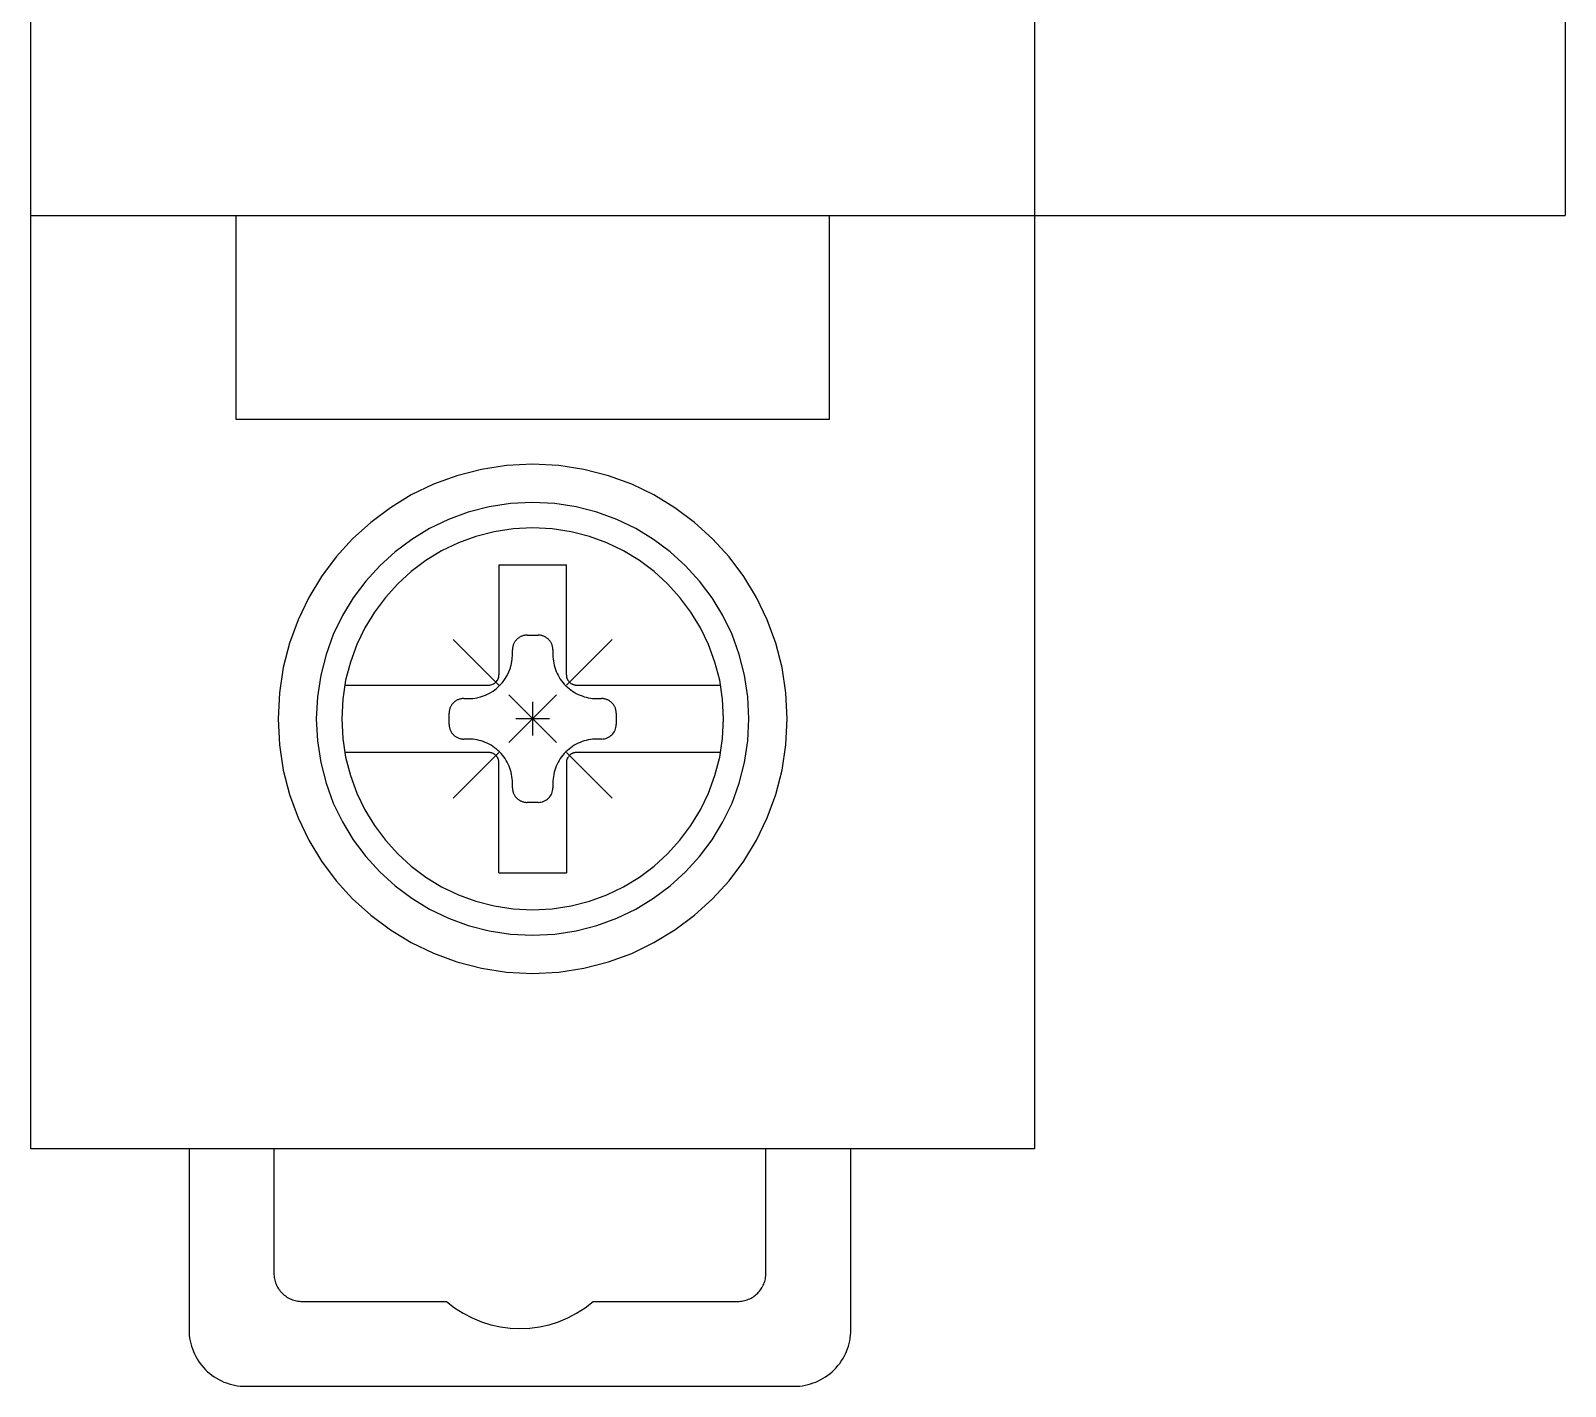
# Model space of a CAD drawing. Header units: millimetres. Extents: x 28713 to 59118, y -54378 to -19615.
# Drawn here: x 38085.54 to 38113.01, y -43715.35 to -43691.09 of the extents above; entities that cross this region are included whole.
import ezdxf

# ---------------------------------------------------------------- set-up
doc = ezdxf.new("R2010")
doc.units = ezdxf.units.MM
doc.header["$LTSCALE"] = 3
doc.layers.add('1', color=3, linetype='Continuous')

msp = doc.modelspace()

# ---------------------------------------------------------------- linework, layer by layer
for p, q in [((38085.536, -43711.097), (38085.536, -43631.616)), ((38103.508, -43631.616), (38103.508, -43711.097)), ((38085.536, -43694.391), (38103.508, -43694.391)), ((38089.207, -43694.391), (38089.207, -43698.036)), ((38099.838, -43698.036), (38099.838, -43694.391)), ((38089.207, -43698.036), (38099.838, -43698.036)), ((38094.056, -43698.869), (38093.604, -43698.938)), ((38094.522, -43698.846), (38094.056, -43698.869)), ((38094.988, -43698.869), (38094.522, -43698.846)), ((38094.522, -43698.846), (38094.522, -43698.846)), ((38095.44, -43698.938), (38094.988, -43698.869)), ((38093.167, -43699.051), (38092.749, -43699.204)), ((38093.604, -43698.938), (38093.167, -43699.051)), ((38095.877, -43699.051), (38095.44, -43698.938)), ((38096.296, -43699.204), (38095.877, -43699.051)), ((38092.35, -43699.396), (38091.975, -43699.624)), ((38092.749, -43699.204), (38092.35, -43699.396)), ((38096.694, -43699.396), (38096.296, -43699.204)), ((38097.07, -43699.624), (38096.694, -43699.396)), ((38091.975, -43699.624), (38091.624, -43699.886)), ((38093.37, -43699.703), (38093.015, -43699.834)), ((38093.742, -43699.608), (38093.37, -43699.703)), ((38094.126, -43699.549), (38093.742, -43699.608)), ((38094.522, -43699.53), (38094.126, -43699.549)), ((38094.918, -43699.549), (38094.522, -43699.53)), ((38094.522, -43699.53), (38094.522, -43699.53)), ((38095.303, -43699.608), (38094.918, -43699.549)), ((38095.674, -43699.703), (38095.303, -43699.608)), ((38096.03, -43699.834), (38095.674, -43699.703)), ((38097.42, -43699.886), (38097.07, -43699.624)), ((38091.624, -43699.886), (38091.3, -43700.18)), ((38092.676, -43699.997), (38092.357, -43700.191)), ((38093.015, -43699.834), (38092.676, -43699.997)), ((38094.173, -43700.003), (38093.833, -43700.055)), ((38094.522, -43699.985), (38094.173, -43700.003)), ((38094.872, -43700.003), (38094.522, -43699.985)), ((38094.522, -43699.985), (38094.522, -43699.985)), ((38095.211, -43700.055), (38094.872, -43700.003)), ((38096.368, -43699.997), (38096.03, -43699.834)), ((38096.687, -43700.191), (38096.368, -43699.997)), ((38097.744, -43700.18), (38097.42, -43699.886)), ((38091.3, -43700.18), (38091.006, -43700.504)), ((38092.357, -43700.191), (38092.059, -43700.414)), ((38093.192, -43700.254), (38092.893, -43700.397)), ((38093.506, -43700.139), (38093.192, -43700.254)), ((38093.833, -43700.055), (38093.506, -43700.139)), ((38095.538, -43700.139), (38095.211, -43700.055)), ((38095.852, -43700.254), (38095.538, -43700.139)), ((38096.151, -43700.397), (38095.852, -43700.254)), ((38096.986, -43700.414), (38096.687, -43700.191)), ((38098.038, -43700.504), (38097.744, -43700.18)), ((38091.006, -43700.504), (38090.744, -43700.855)), ((38092.059, -43700.414), (38091.784, -43700.664)), ((38092.893, -43700.397), (38092.611, -43700.569)), ((38096.433, -43700.569), (38096.151, -43700.397)), ((38097.261, -43700.664), (38096.986, -43700.414)), ((38098.3, -43700.855), (38098.038, -43700.504)), ((38091.784, -43700.664), (38091.534, -43700.939)), ((38092.348, -43700.765), (38092.106, -43700.986)), ((38092.611, -43700.569), (38092.348, -43700.765)), ((38093.919, -43700.645), (38093.919, -43702.616)), ((38093.919, -43700.645), (38095.126, -43700.645)), ((38095.126, -43702.616), (38095.126, -43700.645)), ((38096.696, -43700.765), (38096.433, -43700.569)), ((38096.939, -43700.986), (38096.696, -43700.765)), ((38097.511, -43700.939), (38097.261, -43700.664)), ((38090.744, -43700.855), (38090.516, -43701.23)), ((38091.534, -43700.939), (38091.311, -43701.237)), ((38092.106, -43700.986), (38091.885, -43701.228)), ((38097.159, -43701.228), (38096.939, -43700.986)), ((38097.734, -43701.237), (38097.511, -43700.939)), ((38098.528, -43701.23), (38098.3, -43700.855)), ((38090.516, -43701.23), (38090.324, -43701.629)), ((38091.311, -43701.237), (38091.117, -43701.556)), ((38091.885, -43701.228), (38091.689, -43701.492)), ((38097.356, -43701.492), (38097.159, -43701.228)), ((38097.927, -43701.556), (38097.734, -43701.237)), ((38098.72, -43701.629), (38098.528, -43701.23)), ((38090.324, -43701.629), (38090.171, -43702.047)), ((38091.117, -43701.556), (38090.954, -43701.895)), ((38091.689, -43701.492), (38091.517, -43701.773)), ((38097.527, -43701.773), (38097.356, -43701.492)), ((38098.091, -43701.895), (38097.927, -43701.556)), ((38098.874, -43702.047), (38098.72, -43701.629)), ((38090.954, -43701.895), (38090.823, -43702.251)), ((38091.517, -43701.773), (38091.374, -43702.072)), ((38094.31, -43701.931), (38094.299, -43701.936)), ((38094.322, -43701.926), (38094.31, -43701.931)), ((38094.334, -43701.921), (38094.322, -43701.926)), ((38094.346, -43701.917), (38094.334, -43701.921)), ((38094.359, -43701.913), (38094.346, -43701.917)), ((38094.371, -43701.911), (38094.359, -43701.913)), ((38094.384, -43701.908), (38094.371, -43701.911)), ((38094.397, -43701.907), (38094.384, -43701.908)), ((38094.41, -43701.906), (38094.397, -43701.907)), ((38094.423, -43701.906), (38094.41, -43701.906)), ((38094.423, -43701.906), (38094.423, -43701.906)), ((38094.423, -43701.906), (38094.622, -43701.906)), ((38094.635, -43701.906), (38094.622, -43701.906)), ((38094.648, -43701.907), (38094.635, -43701.906)), ((38094.66, -43701.908), (38094.648, -43701.907)), ((38094.673, -43701.911), (38094.66, -43701.908)), ((38094.686, -43701.913), (38094.673, -43701.911)), ((38094.698, -43701.917), (38094.686, -43701.913)), ((38094.71, -43701.921), (38094.698, -43701.917)), ((38094.722, -43701.926), (38094.71, -43701.921)), ((38094.734, -43701.931), (38094.722, -43701.926)), ((38094.745, -43701.936), (38094.734, -43701.931)), ((38097.671, -43702.072), (38097.527, -43701.773)), ((38098.221, -43702.251), (38098.091, -43701.895)), ((38090.171, -43702.047), (38090.058, -43702.484)), ((38091.374, -43702.072), (38091.259, -43702.386)), ((38093.1, -43701.98), (38093.919, -43702.799)), ((38094.161, -43702.155), (38094.16, -43702.168)), ((38094.16, -43702.253), (38094.16, -43702.168)), ((38094.163, -43702.129), (38094.161, -43702.142)), ((38094.161, -43702.142), (38094.161, -43702.155)), ((38094.165, -43702.117), (38094.163, -43702.129)), ((38094.168, -43702.104), (38094.165, -43702.117)), ((38094.171, -43702.092), (38094.168, -43702.104)), ((38094.175, -43702.08), (38094.171, -43702.092)), ((38094.18, -43702.068), (38094.175, -43702.08)), ((38094.185, -43702.056), (38094.18, -43702.068)), ((38094.191, -43702.044), (38094.185, -43702.056)), ((38094.197, -43702.033), (38094.191, -43702.044)), ((38094.204, -43702.022), (38094.197, -43702.033)), ((38094.212, -43702.012), (38094.204, -43702.022)), ((38094.22, -43702.002), (38094.212, -43702.012)), ((38094.228, -43701.992), (38094.22, -43702.002)), ((38094.237, -43701.983), (38094.228, -43701.992)), ((38094.246, -43701.973), (38094.237, -43701.983)), ((38094.237, -43701.983), (38094.237, -43701.983)), ((38094.256, -43701.965), (38094.246, -43701.973)), ((38094.266, -43701.957), (38094.256, -43701.965)), ((38094.277, -43701.95), (38094.266, -43701.957)), ((38094.288, -43701.943), (38094.277, -43701.95)), ((38094.299, -43701.936), (38094.288, -43701.943)), ((38094.756, -43701.943), (38094.745, -43701.936)), ((38094.767, -43701.95), (38094.756, -43701.943)), ((38094.778, -43701.957), (38094.767, -43701.95)), ((38094.788, -43701.965), (38094.778, -43701.957)), ((38094.798, -43701.973), (38094.788, -43701.965)), ((38094.807, -43701.983), (38094.798, -43701.973)), ((38094.816, -43701.992), (38094.807, -43701.983)), ((38094.807, -43701.983), (38094.807, -43701.983)), ((38094.825, -43702.002), (38094.816, -43701.992)), ((38094.833, -43702.012), (38094.825, -43702.002)), ((38094.84, -43702.022), (38094.833, -43702.012)), ((38094.847, -43702.033), (38094.84, -43702.022)), ((38094.853, -43702.044), (38094.847, -43702.033)), ((38094.859, -43702.056), (38094.853, -43702.044)), ((38094.864, -43702.068), (38094.859, -43702.056)), ((38094.869, -43702.08), (38094.864, -43702.068)), ((38094.873, -43702.092), (38094.869, -43702.08)), ((38094.876, -43702.104), (38094.873, -43702.092)), ((38094.879, -43702.117), (38094.876, -43702.104)), ((38094.881, -43702.129), (38094.879, -43702.117)), ((38094.883, -43702.142), (38094.881, -43702.129)), ((38094.884, -43702.155), (38094.883, -43702.142)), ((38094.884, -43702.168), (38094.884, -43702.155)), ((38094.884, -43702.168), (38094.884, -43702.253)), ((38094.884, -43702.168), (38094.884, -43702.168)), ((38095.126, -43702.799), (38095.945, -43701.98)), ((38097.786, -43702.386), (38097.671, -43702.072)), ((38098.986, -43702.484), (38098.874, -43702.047)), ((38090.823, -43702.251), (38090.728, -43702.622)), ((38091.259, -43702.386), (38091.174, -43702.713)), ((38094.125, -43702.487), (38094.144, -43702.411)), ((38094.144, -43702.411), (38094.156, -43702.333)), ((38094.156, -43702.333), (38094.16, -43702.253)), ((38094.884, -43702.253), (38094.884, -43702.253)), ((38094.884, -43702.253), (38094.885, -43702.292)), ((38094.885, -43702.292), (38094.888, -43702.331)), ((38094.888, -43702.331), (38094.893, -43702.369)), ((38094.893, -43702.369), (38094.899, -43702.407)), ((38094.899, -43702.407), (38094.908, -43702.445)), ((38094.908, -43702.445), (38094.918, -43702.482)), ((38097.87, -43702.713), (38097.786, -43702.386)), ((38098.316, -43702.622), (38098.221, -43702.251)), ((38090.058, -43702.484), (38089.989, -43702.936)), ((38090.728, -43702.622), (38090.669, -43703.006)), ((38091.174, -43702.713), (38091.123, -43703.053)), ((38093.852, -43702.757), (38093.865, -43702.745)), ((38093.865, -43702.745), (38093.877, -43702.732)), ((38093.877, -43702.732), (38093.888, -43702.718)), ((38093.888, -43702.718), (38093.897, -43702.703)), ((38093.897, -43702.703), (38093.904, -43702.687)), ((38093.904, -43702.687), (38093.911, -43702.67)), ((38093.911, -43702.67), (38093.915, -43702.653)), ((38093.915, -43702.653), (38093.918, -43702.635)), ((38093.918, -43702.635), (38093.919, -43702.616)), ((38093.93, -43702.809), (38093.98, -43702.753)), ((38093.98, -43702.753), (38094.026, -43702.693)), ((38094.026, -43702.693), (38094.065, -43702.628)), ((38094.065, -43702.628), (38094.098, -43702.559)), ((38094.098, -43702.559), (38094.125, -43702.487)), ((38094.918, -43702.482), (38094.93, -43702.518)), ((38094.93, -43702.518), (38094.944, -43702.554)), ((38094.944, -43702.554), (38094.96, -43702.589)), ((38094.96, -43702.589), (38094.977, -43702.623)), ((38094.977, -43702.623), (38094.996, -43702.657)), ((38094.996, -43702.657), (38095.016, -43702.69)), ((38095.016, -43702.69), (38095.039, -43702.721)), ((38095.039, -43702.721), (38095.062, -43702.752)), ((38095.062, -43702.752), (38095.088, -43702.781)), ((38095.126, -43702.616), (38095.126, -43702.616)), ((38095.126, -43702.616), (38095.126, -43702.625)), ((38095.126, -43702.625), (38095.126, -43702.634)), ((38095.126, -43702.634), (38095.127, -43702.643)), ((38095.127, -43702.643), (38095.129, -43702.652)), ((38095.129, -43702.652), (38095.131, -43702.661)), ((38095.131, -43702.661), (38095.133, -43702.669)), ((38095.133, -43702.669), (38095.136, -43702.678)), ((38095.136, -43702.678), (38095.139, -43702.686)), ((38095.139, -43702.686), (38095.143, -43702.694)), ((38095.143, -43702.694), (38095.147, -43702.702)), ((38095.147, -43702.702), (38095.151, -43702.71)), ((38095.151, -43702.71), (38095.156, -43702.717)), ((38095.156, -43702.717), (38095.161, -43702.725)), ((38095.161, -43702.725), (38095.167, -43702.732)), ((38095.167, -43702.732), (38095.173, -43702.739)), ((38095.173, -43702.739), (38095.179, -43702.745)), ((38095.179, -43702.745), (38095.179, -43702.745)), ((38095.179, -43702.745), (38095.185, -43702.751)), ((38095.185, -43702.751), (38095.192, -43702.757)), ((38097.922, -43703.053), (38097.87, -43702.713)), ((38098.375, -43703.006), (38098.316, -43702.622)), ((38099.055, -43702.936), (38098.986, -43702.484)), ((38089.989, -43702.936), (38089.966, -43703.402)), ((38090.669, -43703.006), (38090.649, -43703.402)), ((38091.159, -43702.799), (38093.737, -43702.799)), ((38093.453, -43703.036), (38093.531, -43703.024)), ((38093.531, -43703.024), (38093.607, -43703.005)), ((38093.607, -43703.005), (38093.679, -43702.978)), ((38093.679, -43702.978), (38093.748, -43702.945)), ((38093.737, -43702.799), (38093.755, -43702.798)), ((38093.737, -43702.799), (38093.737, -43702.799)), ((38093.748, -43702.945), (38093.813, -43702.906)), ((38093.755, -43702.798), (38093.773, -43702.795)), ((38093.773, -43702.795), (38093.791, -43702.79)), ((38093.791, -43702.79), (38093.807, -43702.784)), ((38093.807, -43702.784), (38093.823, -43702.777)), ((38093.813, -43702.906), (38093.874, -43702.86)), ((38093.823, -43702.777), (38093.838, -43702.767)), ((38093.838, -43702.767), (38093.852, -43702.757)), ((38093.874, -43702.86), (38093.93, -43702.809)), ((38094.096, -43703.829), (38094.949, -43702.976)), ((38094.096, -43702.976), (38094.949, -43703.829)), ((38095.088, -43702.781), (38095.115, -43702.81)), ((38095.115, -43702.81), (38095.115, -43702.81)), ((38095.115, -43702.81), (38095.143, -43702.836)), ((38095.143, -43702.836), (38095.173, -43702.862)), ((38095.173, -43702.862), (38095.203, -43702.885)), ((38095.192, -43702.757), (38095.199, -43702.763)), ((38095.199, -43702.763), (38095.207, -43702.768)), ((38095.203, -43702.885), (38095.235, -43702.908)), ((38095.207, -43702.768), (38095.214, -43702.773)), ((38095.214, -43702.773), (38095.222, -43702.777)), ((38095.222, -43702.777), (38095.23, -43702.781)), ((38095.23, -43702.781), (38095.238, -43702.785)), ((38095.235, -43702.908), (38095.267, -43702.928)), ((38095.238, -43702.785), (38095.246, -43702.788)), ((38095.246, -43702.788), (38095.255, -43702.791)), ((38095.255, -43702.791), (38095.263, -43702.793)), ((38095.263, -43702.793), (38095.272, -43702.795)), ((38095.267, -43702.928), (38095.301, -43702.947)), ((38095.272, -43702.795), (38095.281, -43702.797)), ((38095.281, -43702.797), (38095.29, -43702.798)), ((38095.29, -43702.798), (38095.299, -43702.798)), ((38095.299, -43702.798), (38095.308, -43702.799)), ((38095.301, -43702.947), (38095.335, -43702.965)), ((38095.308, -43702.799), (38097.886, -43702.799)), ((38095.335, -43702.965), (38095.37, -43702.98)), ((38095.37, -43702.98), (38095.406, -43702.994)), ((38095.406, -43702.994), (38095.442, -43703.006)), ((38095.442, -43703.006), (38095.479, -43703.016)), ((38095.479, -43703.016), (38095.517, -43703.025)), ((38095.517, -43703.025), (38095.555, -43703.031)), ((38098.395, -43703.402), (38098.375, -43703.006)), ((38099.079, -43703.402), (38099.055, -43702.936)), ((38091.123, -43703.053), (38091.105, -43703.402)), ((38093.027, -43703.277), (38093.026, -43703.289)), ((38093.026, -43703.289), (38093.026, -43703.303)), ((38093.026, -43703.502), (38093.026, -43703.303)), ((38093.028, -43703.264), (38093.027, -43703.277)), ((38093.031, -43703.251), (38093.028, -43703.264)), ((38093.033, -43703.238), (38093.031, -43703.251)), ((38093.037, -43703.226), (38093.033, -43703.238)), ((38093.041, -43703.214), (38093.037, -43703.226)), ((38093.046, -43703.202), (38093.041, -43703.214)), ((38093.051, -43703.19), (38093.046, -43703.202)), ((38093.056, -43703.179), (38093.051, -43703.19)), ((38093.063, -43703.168), (38093.056, -43703.179)), ((38093.07, -43703.157), (38093.063, -43703.168)), ((38093.077, -43703.146), (38093.07, -43703.157)), ((38093.085, -43703.136), (38093.077, -43703.146)), ((38093.094, -43703.126), (38093.085, -43703.136)), ((38093.103, -43703.117), (38093.094, -43703.126)), ((38093.112, -43703.108), (38093.103, -43703.117)), ((38093.103, -43703.117), (38093.103, -43703.117)), ((38093.122, -43703.1), (38093.112, -43703.108)), ((38093.132, -43703.091), (38093.122, -43703.1)), ((38093.142, -43703.084), (38093.132, -43703.091)), ((38093.153, -43703.077), (38093.142, -43703.084)), ((38093.164, -43703.071), (38093.153, -43703.077)), ((38093.176, -43703.065), (38093.164, -43703.071)), ((38093.188, -43703.06), (38093.176, -43703.065)), ((38093.2, -43703.055), (38093.188, -43703.06)), ((38093.212, -43703.051), (38093.2, -43703.055)), ((38093.224, -43703.048), (38093.212, -43703.051)), ((38093.237, -43703.045), (38093.224, -43703.048)), ((38093.249, -43703.043), (38093.237, -43703.045)), ((38093.262, -43703.041), (38093.249, -43703.043)), ((38093.275, -43703.04), (38093.262, -43703.041)), ((38093.288, -43703.04), (38093.275, -43703.04)), ((38093.288, -43703.04), (38093.373, -43703.04)), ((38093.288, -43703.04), (38093.288, -43703.04)), ((38093.373, -43703.04), (38093.453, -43703.036)), ((38093.373, -43703.04), (38093.373, -43703.04)), ((38094.522, -43703.101), (38094.522, -43703.704)), ((38095.555, -43703.031), (38095.594, -43703.036)), ((38095.594, -43703.036), (38095.633, -43703.039)), ((38095.633, -43703.039), (38095.672, -43703.04)), ((38095.672, -43703.04), (38095.756, -43703.04)), ((38095.769, -43703.04), (38095.756, -43703.04)), ((38095.782, -43703.041), (38095.769, -43703.04)), ((38095.795, -43703.043), (38095.782, -43703.041)), ((38095.808, -43703.045), (38095.795, -43703.043)), ((38095.82, -43703.048), (38095.808, -43703.045)), ((38095.833, -43703.051), (38095.82, -43703.048)), ((38095.845, -43703.055), (38095.833, -43703.051)), ((38095.857, -43703.06), (38095.845, -43703.055)), ((38095.868, -43703.065), (38095.857, -43703.06)), ((38095.88, -43703.071), (38095.868, -43703.065)), ((38095.891, -43703.077), (38095.88, -43703.071)), ((38095.902, -43703.084), (38095.891, -43703.077)), ((38095.912, -43703.091), (38095.902, -43703.084)), ((38095.923, -43703.1), (38095.912, -43703.091)), ((38095.932, -43703.108), (38095.923, -43703.1)), ((38095.942, -43703.117), (38095.932, -43703.108)), ((38095.951, -43703.126), (38095.942, -43703.117)), ((38095.942, -43703.117), (38095.942, -43703.117)), ((38095.959, -43703.136), (38095.951, -43703.126)), ((38095.967, -43703.146), (38095.959, -43703.136)), ((38095.975, -43703.157), (38095.967, -43703.146)), ((38095.981, -43703.168), (38095.975, -43703.157)), ((38095.988, -43703.179), (38095.981, -43703.168)), ((38095.993, -43703.19), (38095.988, -43703.179)), ((38095.999, -43703.202), (38095.993, -43703.19)), ((38096.003, -43703.214), (38095.999, -43703.202)), ((38096.007, -43703.226), (38096.003, -43703.214)), ((38096.011, -43703.238), (38096.007, -43703.226)), ((38096.014, -43703.251), (38096.011, -43703.238)), ((38096.016, -43703.264), (38096.014, -43703.251)), ((38096.017, -43703.277), (38096.016, -43703.264)), ((38096.018, -43703.289), (38096.017, -43703.277)), ((38096.019, -43703.303), (38096.018, -43703.289)), ((38096.019, -43703.303), (38096.019, -43703.303)), ((38096.019, -43703.303), (38096.019, -43703.502)), ((38097.939, -43703.402), (38097.922, -43703.053)), ((38089.966, -43703.402), (38089.966, -43703.402)), ((38089.966, -43703.402), (38089.989, -43703.868)), ((38090.649, -43703.402), (38090.649, -43703.402)), ((38090.649, -43703.402), (38090.669, -43703.798)), ((38091.105, -43703.402), (38091.105, -43703.402)), ((38091.105, -43703.402), (38091.123, -43703.752)), ((38093.026, -43703.502), (38093.026, -43703.502)), ((38093.026, -43703.502), (38093.026, -43703.515)), ((38093.026, -43703.515), (38093.027, -43703.528)), ((38093.027, -43703.528), (38093.028, -43703.541)), ((38093.028, -43703.541), (38093.031, -43703.553)), ((38093.031, -43703.553), (38093.033, -43703.566)), ((38093.033, -43703.566), (38093.037, -43703.578)), ((38093.037, -43703.578), (38093.041, -43703.59)), ((38094.824, -43703.402), (38094.221, -43703.402)), ((38096.007, -43703.58), (38096.013, -43703.555)), ((38096.013, -43703.555), (38096.017, -43703.529)), ((38096.017, -43703.529), (38096.019, -43703.502)), ((38097.922, -43703.752), (38097.939, -43703.402)), ((38097.939, -43703.402), (38097.939, -43703.402)), ((38098.375, -43703.798), (38098.395, -43703.402)), ((38098.395, -43703.402), (38098.395, -43703.402)), ((38099.055, -43703.868), (38099.079, -43703.402)), ((38099.079, -43703.402), (38099.079, -43703.402)), ((38090.669, -43703.798), (38090.728, -43704.183)), ((38091.123, -43703.752), (38091.174, -43704.091)), ((38093.041, -43703.59), (38093.046, -43703.602)), ((38093.046, -43703.602), (38093.051, -43703.614)), ((38093.051, -43703.614), (38093.056, -43703.626)), ((38093.056, -43703.626), (38093.063, -43703.637)), ((38093.063, -43703.637), (38093.07, -43703.648)), ((38093.07, -43703.648), (38093.077, -43703.658)), ((38093.077, -43703.658), (38093.085, -43703.668)), ((38093.085, -43703.668), (38093.094, -43703.678)), ((38093.094, -43703.678), (38093.103, -43703.688)), ((38093.103, -43703.688), (38093.103, -43703.688)), ((38093.103, -43703.688), (38093.112, -43703.697)), ((38093.112, -43703.697), (38093.122, -43703.705)), ((38093.122, -43703.705), (38093.132, -43703.713)), ((38093.132, -43703.713), (38093.142, -43703.72)), ((38093.142, -43703.72), (38093.153, -43703.727)), ((38093.153, -43703.727), (38093.164, -43703.733)), ((38093.164, -43703.733), (38093.176, -43703.739)), ((38093.176, -43703.739), (38093.188, -43703.744)), ((38093.188, -43703.744), (38093.2, -43703.749)), ((38093.2, -43703.749), (38093.212, -43703.753)), ((38093.212, -43703.753), (38093.224, -43703.756)), ((38093.224, -43703.756), (38093.237, -43703.759)), ((38093.237, -43703.759), (38093.249, -43703.761)), ((38093.249, -43703.761), (38093.262, -43703.763)), ((38093.262, -43703.763), (38093.275, -43703.764)), ((38093.275, -43703.764), (38093.288, -43703.764)), ((38093.373, -43703.764), (38093.288, -43703.764)), ((38093.412, -43703.765), (38093.373, -43703.764)), ((38093.451, -43703.768), (38093.412, -43703.765)), ((38093.489, -43703.773), (38093.451, -43703.768)), ((38093.527, -43703.78), (38093.489, -43703.773)), ((38093.565, -43703.788), (38093.527, -43703.78)), ((38093.602, -43703.798), (38093.565, -43703.788)), ((38093.638, -43703.81), (38093.602, -43703.798)), ((38093.674, -43703.824), (38093.638, -43703.81)), ((38093.709, -43703.84), (38093.674, -43703.824)), ((38093.744, -43703.857), (38093.709, -43703.84)), ((38095.335, -43703.84), (38095.301, -43703.857)), ((38095.37, -43703.824), (38095.335, -43703.84)), ((38095.406, -43703.81), (38095.37, -43703.824)), ((38095.442, -43703.798), (38095.406, -43703.81)), ((38095.479, -43703.788), (38095.442, -43703.798)), ((38095.517, -43703.78), (38095.479, -43703.788)), ((38095.555, -43703.773), (38095.517, -43703.78)), ((38095.594, -43703.768), (38095.555, -43703.773)), ((38095.633, -43703.765), (38095.594, -43703.768)), ((38095.672, -43703.764), (38095.633, -43703.765)), ((38095.756, -43703.764), (38095.672, -43703.764)), ((38095.672, -43703.764), (38095.672, -43703.764)), ((38095.756, -43703.764), (38095.783, -43703.763)), ((38095.756, -43703.764), (38095.756, -43703.764)), ((38095.783, -43703.763), (38095.809, -43703.759)), ((38095.809, -43703.759), (38095.834, -43703.752)), ((38095.834, -43703.752), (38095.858, -43703.744)), ((38095.858, -43703.744), (38095.881, -43703.733)), ((38095.881, -43703.733), (38095.903, -43703.719)), ((38095.903, -43703.719), (38095.923, -43703.704)), ((38095.923, -43703.704), (38095.942, -43703.688)), ((38095.942, -43703.688), (38095.959, -43703.669)), ((38095.959, -43703.669), (38095.974, -43703.649)), ((38095.974, -43703.649), (38095.987, -43703.627)), ((38095.987, -43703.627), (38095.998, -43703.604)), ((38095.998, -43703.604), (38096.007, -43703.58)), ((38097.87, -43704.091), (38097.922, -43703.752)), ((38098.316, -43704.183), (38098.375, -43703.798)), ((38089.989, -43703.868), (38090.058, -43704.32)), ((38093.737, -43704.006), (38091.159, -43704.006)), ((38091.174, -43704.091), (38091.259, -43704.418)), ((38093.1, -43704.825), (38093.919, -43704.006)), ((38093.745, -43704.006), (38093.737, -43704.006)), ((38093.777, -43703.876), (38093.744, -43703.857)), ((38093.754, -43704.007), (38093.745, -43704.006)), ((38093.763, -43704.008), (38093.754, -43704.007)), ((38093.772, -43704.009), (38093.763, -43704.008)), ((38093.781, -43704.011), (38093.772, -43704.009)), ((38093.81, -43703.897), (38093.777, -43703.876)), ((38093.79, -43704.014), (38093.781, -43704.011)), ((38093.798, -43704.016), (38093.79, -43704.014)), ((38093.806, -43704.02), (38093.798, -43704.016)), ((38093.814, -43704.023), (38093.806, -43704.02)), ((38093.841, -43703.919), (38093.81, -43703.897)), ((38093.822, -43704.027), (38093.814, -43704.023)), ((38093.83, -43704.032), (38093.822, -43704.027)), ((38093.838, -43704.036), (38093.83, -43704.032)), ((38093.845, -43704.042), (38093.838, -43704.036)), ((38093.872, -43703.943), (38093.841, -43703.919)), ((38093.852, -43704.047), (38093.845, -43704.042)), ((38093.859, -43704.053), (38093.852, -43704.047)), ((38093.866, -43704.059), (38093.859, -43704.053)), ((38093.872, -43704.066), (38093.866, -43704.059)), ((38093.866, -43704.059), (38093.866, -43704.059)), ((38093.901, -43703.968), (38093.872, -43703.943)), ((38093.878, -43704.073), (38093.872, -43704.066)), ((38093.883, -43704.08), (38093.878, -43704.073)), ((38093.888, -43704.087), (38093.883, -43704.08)), ((38093.893, -43704.094), (38093.888, -43704.087)), ((38093.897, -43704.102), (38093.893, -43704.094)), ((38093.901, -43704.11), (38093.897, -43704.102)), ((38093.93, -43703.995), (38093.901, -43703.968)), ((38093.905, -43704.118), (38093.901, -43704.11)), ((38093.908, -43704.127), (38093.905, -43704.118)), ((38093.911, -43704.135), (38093.908, -43704.127)), ((38093.956, -43704.023), (38093.93, -43703.995)), ((38093.93, -43703.995), (38093.93, -43703.995)), ((38093.982, -43704.053), (38093.956, -43704.023)), ((38094.006, -43704.083), (38093.982, -43704.053)), ((38094.028, -43704.115), (38094.006, -43704.083)), ((38094.048, -43704.147), (38094.028, -43704.115)), ((38095.016, -43704.115), (38094.996, -43704.147)), ((38095.039, -43704.083), (38095.016, -43704.115)), ((38095.062, -43704.053), (38095.039, -43704.083)), ((38095.088, -43704.023), (38095.062, -43704.053)), ((38095.115, -43703.995), (38095.088, -43704.023)), ((38095.143, -43703.968), (38095.115, -43703.995)), ((38095.115, -43703.995), (38095.115, -43703.995)), ((38095.126, -43704.006), (38095.945, -43704.825)), ((38095.136, -43704.127), (38095.133, -43704.135)), ((38095.139, -43704.118), (38095.136, -43704.127)), ((38095.143, -43704.11), (38095.139, -43704.118)), ((38095.173, -43703.943), (38095.143, -43703.968)), ((38095.147, -43704.102), (38095.143, -43704.11)), ((38095.151, -43704.094), (38095.147, -43704.102)), ((38095.156, -43704.087), (38095.151, -43704.094)), ((38095.161, -43704.08), (38095.156, -43704.087)), ((38095.167, -43704.073), (38095.161, -43704.08)), ((38095.173, -43704.066), (38095.167, -43704.073)), ((38095.203, -43703.919), (38095.173, -43703.943)), ((38095.179, -43704.059), (38095.173, -43704.066)), ((38095.185, -43704.053), (38095.179, -43704.059)), ((38095.179, -43704.059), (38095.179, -43704.059)), ((38095.192, -43704.047), (38095.185, -43704.053)), ((38095.199, -43704.042), (38095.192, -43704.047)), ((38095.207, -43704.036), (38095.199, -43704.042)), ((38095.235, -43703.897), (38095.203, -43703.919)), ((38095.214, -43704.032), (38095.207, -43704.036)), ((38095.222, -43704.027), (38095.214, -43704.032)), ((38095.23, -43704.023), (38095.222, -43704.027)), ((38095.238, -43704.02), (38095.23, -43704.023)), ((38095.267, -43703.876), (38095.235, -43703.897)), ((38095.246, -43704.016), (38095.238, -43704.02)), ((38095.255, -43704.014), (38095.246, -43704.016)), ((38095.263, -43704.011), (38095.255, -43704.014)), ((38095.272, -43704.009), (38095.263, -43704.011)), ((38095.301, -43703.857), (38095.267, -43703.876)), ((38095.281, -43704.008), (38095.272, -43704.009)), ((38095.29, -43704.007), (38095.281, -43704.008)), ((38095.299, -43704.006), (38095.29, -43704.007)), ((38095.308, -43704.006), (38095.299, -43704.006)), ((38095.308, -43704.006), (38095.308, -43704.006)), ((38097.886, -43704.006), (38095.308, -43704.006)), ((38097.786, -43704.418), (38097.87, -43704.091)), ((38098.986, -43704.321), (38099.055, -43703.868)), ((38090.058, -43704.32), (38090.171, -43704.757)), ((38090.728, -43704.183), (38090.823, -43704.554)), ((38093.913, -43704.144), (38093.911, -43704.135)), ((38093.915, -43704.152), (38093.913, -43704.144)), ((38093.917, -43704.161), (38093.915, -43704.152)), ((38093.918, -43704.17), (38093.917, -43704.161)), ((38093.919, -43704.179), (38093.918, -43704.17)), ((38093.919, -43704.188), (38093.919, -43704.179)), ((38093.919, -43704.188), (38093.919, -43704.188)), ((38093.919, -43706.16), (38093.919, -43704.188)), ((38094.067, -43704.181), (38094.048, -43704.147)), ((38094.085, -43704.215), (38094.067, -43704.181)), ((38094.1, -43704.25), (38094.085, -43704.215)), ((38094.114, -43704.286), (38094.1, -43704.25)), ((38094.126, -43704.323), (38094.114, -43704.286)), ((38094.136, -43704.36), (38094.126, -43704.323)), ((38094.145, -43704.397), (38094.136, -43704.36)), ((38094.152, -43704.435), (38094.145, -43704.397)), ((38094.899, -43704.397), (38094.893, -43704.435)), ((38094.908, -43704.36), (38094.899, -43704.397)), ((38094.918, -43704.323), (38094.908, -43704.36)), ((38094.93, -43704.286), (38094.918, -43704.323)), ((38094.944, -43704.25), (38094.93, -43704.286)), ((38094.96, -43704.215), (38094.944, -43704.25)), ((38094.977, -43704.181), (38094.96, -43704.215)), ((38094.996, -43704.147), (38094.977, -43704.181)), ((38095.127, -43704.161), (38095.126, -43704.17)), ((38095.126, -43704.17), (38095.126, -43704.179)), ((38095.126, -43704.179), (38095.126, -43704.188)), ((38095.126, -43704.188), (38095.126, -43706.16)), ((38095.129, -43704.152), (38095.127, -43704.161)), ((38095.131, -43704.144), (38095.129, -43704.152)), ((38095.133, -43704.135), (38095.131, -43704.144)), ((38098.221, -43704.554), (38098.316, -43704.183)), ((38098.874, -43704.757), (38098.986, -43704.321)), ((38090.823, -43704.554), (38090.954, -43704.91)), ((38091.259, -43704.418), (38091.374, -43704.732)), ((38094.156, -43704.474), (38094.152, -43704.435)), ((38094.159, -43704.513), (38094.156, -43704.474)), ((38094.16, -43704.552), (38094.159, -43704.513)), ((38094.16, -43704.636), (38094.16, -43704.552)), ((38094.16, -43704.552), (38094.16, -43704.552)), ((38094.16, -43704.636), (38094.16, -43704.636)), ((38094.16, -43704.636), (38094.161, -43704.649)), ((38094.161, -43704.649), (38094.161, -43704.662)), ((38094.161, -43704.662), (38094.163, -43704.675)), ((38094.163, -43704.675), (38094.165, -43704.688)), ((38094.879, -43704.689), (38094.883, -43704.663)), ((38094.883, -43704.663), (38094.884, -43704.636)), ((38094.885, -43704.513), (38094.884, -43704.552)), ((38094.884, -43704.552), (38094.884, -43704.636)), ((38094.888, -43704.474), (38094.885, -43704.513)), ((38094.893, -43704.435), (38094.888, -43704.474)), ((38097.671, -43704.732), (38097.786, -43704.418)), ((38098.091, -43704.91), (38098.221, -43704.554)), ((38090.171, -43704.757), (38090.324, -43705.176)), ((38090.954, -43704.91), (38091.117, -43705.248)), ((38091.374, -43704.732), (38091.517, -43705.031)), ((38094.165, -43704.688), (38094.168, -43704.7)), ((38094.168, -43704.7), (38094.171, -43704.713)), ((38094.171, -43704.713), (38094.175, -43704.725)), ((38094.175, -43704.725), (38094.18, -43704.737)), ((38094.18, -43704.737), (38094.185, -43704.748)), ((38094.185, -43704.748), (38094.191, -43704.76)), ((38094.191, -43704.76), (38094.197, -43704.771)), ((38094.197, -43704.771), (38094.204, -43704.782)), ((38094.204, -43704.782), (38094.212, -43704.792)), ((38094.212, -43704.792), (38094.22, -43704.803)), ((38094.22, -43704.803), (38094.228, -43704.812)), ((38094.228, -43704.812), (38094.237, -43704.822)), ((38094.237, -43704.822), (38094.237, -43704.822)), ((38094.237, -43704.822), (38094.246, -43704.831)), ((38094.246, -43704.831), (38094.256, -43704.839)), ((38094.256, -43704.839), (38094.266, -43704.847)), ((38094.266, -43704.847), (38094.277, -43704.855)), ((38094.277, -43704.855), (38094.288, -43704.861)), ((38094.288, -43704.861), (38094.299, -43704.868)), ((38094.299, -43704.868), (38094.31, -43704.873)), ((38094.31, -43704.873), (38094.322, -43704.879)), ((38094.322, -43704.879), (38094.334, -43704.883)), ((38094.334, -43704.883), (38094.346, -43704.887)), ((38094.346, -43704.887), (38094.359, -43704.891)), ((38094.359, -43704.891), (38094.371, -43704.894)), ((38094.371, -43704.894), (38094.384, -43704.896)), ((38094.384, -43704.896), (38094.397, -43704.897)), ((38094.397, -43704.897), (38094.41, -43704.898)), ((38094.41, -43704.898), (38094.423, -43704.899)), ((38094.622, -43704.899), (38094.423, -43704.899)), ((38094.622, -43704.899), (38094.649, -43704.897)), ((38094.622, -43704.899), (38094.622, -43704.899)), ((38094.649, -43704.897), (38094.675, -43704.893)), ((38094.675, -43704.893), (38094.7, -43704.887)), ((38094.7, -43704.887), (38094.724, -43704.878)), ((38094.724, -43704.878), (38094.747, -43704.867)), ((38094.747, -43704.867), (38094.768, -43704.854)), ((38094.768, -43704.854), (38094.789, -43704.839)), ((38094.789, -43704.839), (38094.807, -43704.822)), ((38094.807, -43704.822), (38094.824, -43704.803)), ((38094.824, -43704.803), (38094.839, -43704.783)), ((38094.839, -43704.783), (38094.852, -43704.761)), ((38094.852, -43704.761), (38094.864, -43704.738)), ((38094.864, -43704.738), (38094.872, -43704.714)), ((38094.872, -43704.714), (38094.879, -43704.689)), ((38097.527, -43705.031), (38097.671, -43704.732)), ((38097.927, -43705.248), (38098.091, -43704.91)), ((38098.72, -43705.176), (38098.874, -43704.757)), ((38090.324, -43705.176), (38090.516, -43705.574)), ((38091.517, -43705.031), (38091.689, -43705.313)), ((38097.356, -43705.313), (38097.527, -43705.031)), ((38098.528, -43705.574), (38098.72, -43705.176)), ((38091.117, -43705.248), (38091.311, -43705.567)), ((38091.689, -43705.313), (38091.885, -43705.576)), ((38097.159, -43705.576), (38097.356, -43705.313)), ((38097.734, -43705.567), (38097.927, -43705.248)), ((38090.516, -43705.574), (38090.744, -43705.95)), ((38091.311, -43705.567), (38091.534, -43705.866)), ((38091.885, -43705.576), (38092.106, -43705.819)), ((38096.939, -43705.819), (38097.159, -43705.576)), ((38097.511, -43705.866), (38097.734, -43705.567)), ((38098.3, -43705.95), (38098.528, -43705.574)), ((38090.744, -43705.95), (38091.006, -43706.3)), ((38091.534, -43705.866), (38091.784, -43706.141)), ((38092.106, -43705.819), (38092.348, -43706.039)), ((38092.348, -43706.039), (38092.611, -43706.236)), ((38096.433, -43706.236), (38096.696, -43706.039)), ((38096.696, -43706.039), (38096.939, -43705.819)), ((38097.261, -43706.141), (38097.511, -43705.866)), ((38098.038, -43706.3), (38098.3, -43705.95)), ((38091.006, -43706.3), (38091.3, -43706.624)), ((38091.784, -43706.141), (38092.059, -43706.391)), ((38092.611, -43706.236), (38092.893, -43706.407)), ((38093.919, -43706.16), (38095.126, -43706.16)), ((38096.151, -43706.407), (38096.433, -43706.236)), ((38096.986, -43706.391), (38097.261, -43706.141)), ((38097.744, -43706.624), (38098.038, -43706.3)), ((38092.059, -43706.391), (38092.357, -43706.614)), ((38092.893, -43706.407), (38093.192, -43706.551)), ((38093.192, -43706.551), (38093.506, -43706.666)), ((38095.538, -43706.666), (38095.852, -43706.551)), ((38095.852, -43706.551), (38096.151, -43706.407)), ((38096.687, -43706.614), (38096.986, -43706.391)), ((38091.3, -43706.624), (38091.624, -43706.918)), ((38092.357, -43706.614), (38092.676, -43706.808)), ((38092.676, -43706.808), (38093.015, -43706.971)), ((38093.506, -43706.666), (38093.833, -43706.75)), ((38093.833, -43706.75), (38094.173, -43706.802)), ((38094.173, -43706.802), (38094.522, -43706.82)), ((38094.522, -43706.82), (38094.872, -43706.802)), ((38094.522, -43706.82), (38094.522, -43706.82)), ((38094.872, -43706.802), (38095.211, -43706.75)), ((38095.211, -43706.75), (38095.538, -43706.666)), ((38096.03, -43706.971), (38096.368, -43706.808)), ((38096.368, -43706.808), (38096.687, -43706.614)), ((38097.42, -43706.918), (38097.744, -43706.624)), ((38091.624, -43706.918), (38091.975, -43707.18)), ((38093.015, -43706.971), (38093.37, -43707.101)), ((38093.37, -43707.101), (38093.742, -43707.196)), ((38095.303, -43707.196), (38095.674, -43707.101)), ((38095.674, -43707.101), (38096.03, -43706.971)), ((38097.07, -43707.18), (38097.42, -43706.918)), ((38091.975, -43707.18), (38092.35, -43707.408)), ((38092.35, -43707.408), (38092.749, -43707.6)), ((38093.742, -43707.196), (38094.126, -43707.255)), ((38094.126, -43707.255), (38094.522, -43707.275)), ((38094.522, -43707.275), (38094.918, -43707.255)), ((38094.522, -43707.275), (38094.522, -43707.275)), ((38094.918, -43707.255), (38095.303, -43707.196)), ((38096.296, -43707.601), (38096.694, -43707.409)), ((38096.694, -43707.409), (38097.07, -43707.18)), ((38092.749, -43707.6), (38093.167, -43707.754)), ((38095.877, -43707.754), (38096.296, -43707.601)), ((38093.167, -43707.754), (38093.604, -43707.866)), ((38093.604, -43707.866), (38094.056, -43707.935)), ((38094.056, -43707.935), (38094.522, -43707.959)), ((38094.522, -43707.959), (38094.988, -43707.935)), ((38094.522, -43707.959), (38094.522, -43707.959)), ((38094.988, -43707.935), (38095.44, -43707.866)), ((38095.44, -43707.866), (38095.877, -43707.754)), ((38103.508, -43711.097), (38085.536, -43711.097)), ((38088.371, -43711.097), (38088.371, -43714.337)), ((38089.89, -43711.097), (38089.89, -43713.325)), ((38098.699, -43713.325), (38098.699, -43711.097)), ((38100.218, -43714.337), (38100.218, -43711.097)), ((38089.89, -43713.325), (38089.89, -43713.325)), ((38089.89, -43713.325), (38089.891, -43713.35)), ((38089.891, -43713.35), (38089.892, -43713.375)), ((38089.892, -43713.375), (38089.895, -43713.4)), ((38089.895, -43713.4), (38089.9, -43713.424)), ((38089.9, -43713.424), (38089.905, -43713.448)), ((38089.905, -43713.448), (38089.912, -43713.472)), ((38098.677, -43713.472), (38098.683, -43713.448)), ((38098.683, -43713.448), (38098.689, -43713.424)), ((38098.689, -43713.424), (38098.693, -43713.4)), ((38098.693, -43713.4), (38098.696, -43713.375)), ((38098.696, -43713.375), (38098.698, -43713.35)), ((38098.698, -43713.35), (38098.699, -43713.325)), ((38089.912, -43713.472), (38089.92, -43713.495)), ((38089.92, -43713.495), (38089.929, -43713.519)), ((38089.929, -43713.519), (38089.938, -43713.541)), ((38089.938, -43713.541), (38089.95, -43713.563)), ((38089.95, -43713.563), (38089.962, -43713.585)), ((38089.962, -43713.585), (38089.975, -43713.606)), ((38089.975, -43713.606), (38089.989, -43713.626)), ((38089.989, -43713.626), (38090.005, -43713.646)), ((38090.005, -43713.646), (38090.021, -43713.664)), ((38090.021, -43713.664), (38090.038, -43713.683)), ((38090.038, -43713.683), (38090.038, -43713.683)), ((38090.038, -43713.683), (38090.056, -43713.7)), ((38090.056, -43713.7), (38090.075, -43713.716)), ((38090.075, -43713.716), (38090.095, -43713.732)), ((38090.095, -43713.732), (38090.115, -43713.746)), ((38098.473, -43713.746), (38098.493, -43713.732)), ((38098.493, -43713.732), (38098.513, -43713.716)), ((38098.513, -43713.716), (38098.532, -43713.7)), ((38098.532, -43713.7), (38098.551, -43713.683)), ((38098.551, -43713.683), (38098.568, -43713.664)), ((38098.551, -43713.683), (38098.551, -43713.683)), ((38098.568, -43713.664), (38098.584, -43713.646)), ((38098.584, -43713.646), (38098.599, -43713.626)), ((38098.599, -43713.626), (38098.614, -43713.606)), ((38098.614, -43713.606), (38098.627, -43713.585)), ((38098.627, -43713.585), (38098.639, -43713.563)), ((38098.639, -43713.563), (38098.65, -43713.541)), ((38098.65, -43713.541), (38098.66, -43713.519)), ((38098.66, -43713.519), (38098.669, -43713.495)), ((38098.669, -43713.495), (38098.677, -43713.472)), ((38090.115, -43713.746), (38090.136, -43713.759)), ((38090.136, -43713.759), (38090.158, -43713.771)), ((38090.158, -43713.771), (38090.18, -43713.782)), ((38090.18, -43713.782), (38090.202, -43713.793)), ((38090.202, -43713.793), (38090.225, -43713.801)), ((38090.225, -43713.801), (38090.249, -43713.809)), ((38090.249, -43713.809), (38090.273, -43713.816)), ((38090.273, -43713.816), (38090.297, -43713.821)), ((38090.297, -43713.821), (38090.321, -43713.825)), ((38090.321, -43713.825), (38090.346, -43713.829)), ((38090.346, -43713.829), (38090.371, -43713.83)), ((38090.371, -43713.83), (38090.396, -43713.831)), ((38090.396, -43713.831), (38092.981, -43713.831)), ((38092.981, -43713.831), (38092.981, -43713.831)), ((38092.981, -43713.831), (38093.126, -43713.944)), ((38093.126, -43713.944), (38093.28, -43714.043)), ((38095.309, -43714.043), (38095.462, -43713.944)), ((38095.462, -43713.944), (38095.608, -43713.831)), ((38095.608, -43713.831), (38098.193, -43713.831)), ((38098.193, -43713.831), (38098.217, -43713.83)), ((38098.193, -43713.831), (38098.193, -43713.831)), ((38098.217, -43713.83), (38098.242, -43713.829)), ((38098.242, -43713.829), (38098.267, -43713.825)), ((38098.267, -43713.825), (38098.292, -43713.821)), ((38098.292, -43713.821), (38098.316, -43713.816)), ((38098.316, -43713.816), (38098.34, -43713.809)), ((38098.34, -43713.809), (38098.363, -43713.801)), ((38098.363, -43713.801), (38098.386, -43713.793)), ((38098.386, -43713.793), (38098.409, -43713.782)), ((38098.409, -43713.782), (38098.431, -43713.771)), ((38098.431, -43713.771), (38098.452, -43713.759)), ((38098.452, -43713.759), (38098.473, -43713.746)), ((38093.28, -43714.043), (38093.439, -43714.126)), ((38093.439, -43714.126), (38093.604, -43714.194)), ((38093.604, -43714.194), (38093.773, -43714.247)), ((38093.773, -43714.247), (38093.945, -43714.285)), ((38093.945, -43714.285), (38094.119, -43714.308)), ((38094.469, -43714.308), (38094.644, -43714.285)), ((38094.644, -43714.285), (38094.816, -43714.247)), ((38094.816, -43714.247), (38094.985, -43714.194)), ((38094.985, -43714.194), (38095.149, -43714.126)), ((38095.149, -43714.126), (38095.309, -43714.043)), ((38088.371, -43714.337), (38088.371, -43714.337)), ((38088.371, -43714.337), (38088.373, -43714.388)), ((38088.373, -43714.388), (38088.376, -43714.437)), ((38088.376, -43714.437), (38088.382, -43714.487)), ((38088.382, -43714.487), (38088.391, -43714.536)), ((38088.391, -43714.536), (38088.402, -43714.584)), ((38094.119, -43714.308), (38094.294, -43714.315)), ((38094.294, -43714.315), (38094.469, -43714.308)), ((38100.187, -43714.584), (38100.198, -43714.536)), ((38100.198, -43714.536), (38100.206, -43714.487)), ((38100.206, -43714.487), (38100.213, -43714.437)), ((38100.213, -43714.437), (38100.216, -43714.388)), ((38100.216, -43714.388), (38100.218, -43714.337)), ((38088.402, -43714.584), (38088.415, -43714.632)), ((38088.415, -43714.632), (38088.43, -43714.679)), ((38088.43, -43714.679), (38088.448, -43714.725)), ((38088.448, -43714.725), (38088.468, -43714.77)), ((38088.468, -43714.77), (38088.49, -43714.814)), ((38088.49, -43714.814), (38088.515, -43714.857)), ((38100.074, -43714.857), (38100.098, -43714.814)), ((38100.098, -43714.814), (38100.12, -43714.77)), ((38100.12, -43714.77), (38100.14, -43714.725)), ((38100.14, -43714.725), (38100.158, -43714.679)), ((38100.158, -43714.679), (38100.174, -43714.632)), ((38100.174, -43714.632), (38100.187, -43714.584)), ((38088.515, -43714.857), (38088.541, -43714.899)), ((38088.541, -43714.899), (38088.57, -43714.939)), ((38088.57, -43714.939), (38088.6, -43714.979)), ((38088.6, -43714.979), (38088.633, -43715.017)), ((38088.633, -43715.017), (38088.668, -43715.053)), ((38088.668, -43715.053), (38088.668, -43715.053)), ((38088.668, -43715.053), (38088.704, -43715.088)), ((38088.704, -43715.088), (38088.742, -43715.12)), ((38099.847, -43715.12), (38099.885, -43715.088)), ((38099.885, -43715.088), (38099.921, -43715.053)), ((38099.921, -43715.053), (38099.956, -43715.017)), ((38099.921, -43715.053), (38099.921, -43715.053)), ((38099.956, -43715.017), (38099.988, -43714.979)), ((38099.988, -43714.979), (38100.019, -43714.939)), ((38100.019, -43714.939), (38100.047, -43714.899)), ((38100.047, -43714.899), (38100.074, -43714.857)), ((38088.742, -43715.12), (38088.781, -43715.151)), ((38088.781, -43715.151), (38088.822, -43715.18)), ((38088.822, -43715.18), (38088.864, -43715.206)), ((38088.864, -43715.206), (38088.907, -43715.23)), ((38088.907, -43715.23), (38088.951, -43715.253)), ((38088.951, -43715.253), (38088.996, -43715.273)), ((38088.996, -43715.273), (38089.042, -43715.29)), ((38089.042, -43715.29), (38089.089, -43715.306)), ((38089.089, -43715.306), (38089.137, -43715.319)), ((38089.137, -43715.319), (38089.185, -43715.33)), ((38089.185, -43715.33), (38089.234, -43715.339)), ((38089.234, -43715.339), (38089.284, -43715.345)), ((38089.284, -43715.345), (38089.333, -43715.349)), ((38089.333, -43715.349), (38089.384, -43715.35)), ((38089.384, -43715.35), (38099.205, -43715.35)), ((38099.205, -43715.35), (38099.255, -43715.349)), ((38099.205, -43715.35), (38099.205, -43715.35)), ((38099.255, -43715.349), (38099.305, -43715.345)), ((38099.305, -43715.345), (38099.354, -43715.339)), ((38099.354, -43715.339), (38099.403, -43715.33)), ((38099.403, -43715.33), (38099.452, -43715.319)), ((38099.452, -43715.319), (38099.499, -43715.306)), ((38099.499, -43715.306), (38099.546, -43715.29)), ((38099.546, -43715.29), (38099.592, -43715.273)), ((38099.592, -43715.273), (38099.638, -43715.253)), ((38099.638, -43715.253), (38099.682, -43715.23)), ((38099.682, -43715.23), (38099.725, -43715.206)), ((38099.725, -43715.206), (38099.767, -43715.18)), ((38099.767, -43715.18), (38099.807, -43715.151)), ((38099.807, -43715.151), (38099.847, -43715.12))]:
    msp.add_line(p, q)
at = {"layer": '1', "color": 7}
for p, q in [((38103.508, -43643.891), (38103.508, -43694.391)), ((38113.008, -43643.891), (38113.008, -43694.391)), ((38103.508, -43694.391), (38113.008, -43694.391))]:
    msp.add_line(p, q, dxfattribs=at)

doc.saveas('drawing.dxf')
